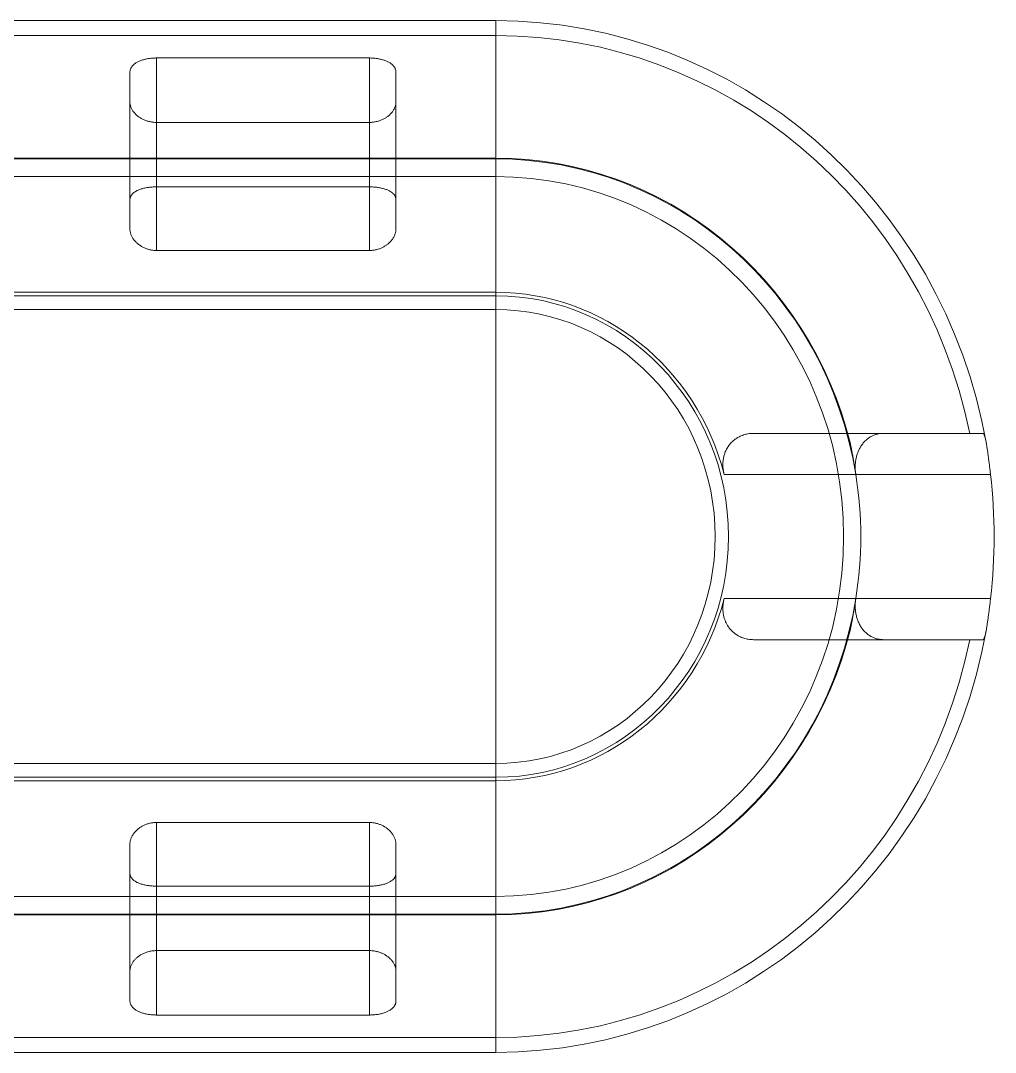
# Model space of a CAD drawing. Header units: millimetres. Extents: x 7939 to 8557, y 3805 to 4021.
# Drawn here: x 8400.4 to 8447.6, y 3971.4 to 4021.4 of the extents above; entities that cross this region are included whole.
import ezdxf

# ---------------------------------------------------------------- set-up
doc = ezdxf.new("R2010")
doc.units = ezdxf.units.MM
doc.layers.add('linea_gruesa', color=1, linetype='Continuous', lineweight=40)

msp = doc.modelspace()

# ---------------------------------------------------------------- linework, layer by layer
at = {"layer": 'linea_gruesa', "linetype": 'Continuous', "lineweight": 15, "extrusion": (-0.253745, -3.38569e-15, 0.967271)}
for p, q in [((8423.417, 4021.383, 103.727), (8307.345, 4021.383, 73.278)), ((8423.417, 4008.05, 103.727), (8423.417, 4021.383, 103.727)), ((8423.417, 4020.663, 103.727), (8307.345, 4020.663, 73.278)), ((8423.417, 4020.663, 103.727), (8423.417, 3972.104, 103.727)), ((8406.974, 4019.574, 99.413), (8417.291, 4019.574, 102.12)), ((8406.974, 4019.574, 99.413), (8406.974, 4013.328, 99.413)), ((8417.291, 4019.574, 102.12), (8417.291, 4013.328, 102.12)), ((8405.684, 4017.447, 99.075), (8405.684, 4018.893, 99.075)), ((8405.684, 4018.893, 99.075), (8405.684, 4012.713, 99.075)), ((8418.581, 4018.893, 102.458), (8418.581, 4017.447, 102.458)), ((8418.581, 4018.893, 102.458), (8418.581, 4012.713, 102.458)), ((8405.684, 4017.447, 99.075), (8405.684, 4011.294, 99.075)), ((8418.581, 4017.447, 102.458), (8418.581, 4011.294, 102.458)), ((8417.291, 4016.453, 102.12), (8406.974, 4016.453, 99.413)), ((8406.974, 4016.453, 99.413), (8406.974, 4010.244, 99.413)), ((8417.291, 4016.453, 102.12), (8417.291, 4010.244, 102.12)), ((8423.417, 4014.717, 103.727), (8353.774, 4014.717, 85.457)), ((8423.417, 4014.683, 103.727), (8353.774, 4014.683, 85.457)), ((8423.417, 4014.683, 103.727), (8423.417, 4014.717, 103.727)), ((8423.417, 4014.717, 103.727), (8423.417, 4008.22, 103.727)), ((8423.417, 4013.824, 103.727), (8307.345, 4013.824, 73.278)), ((8423.417, 4008.05, 103.727), (8423.417, 4013.824, 103.727)), ((8406.974, 4013.328, 99.413), (8417.291, 4013.328, 102.12)), ((8405.684, 4011.294, 99.075), (8405.684, 4012.713, 99.075)), ((8418.581, 4012.713, 102.458), (8418.581, 4011.294, 102.458)), ((8417.291, 4010.244, 102.12), (8406.974, 4010.244, 99.413)), ((8423.417, 4008.05, 103.727), (8307.345, 4008.05, 73.278)), ((8423.417, 4008.22, 103.727), (8353.774, 4008.22, 85.457)), ((8423.417, 4007.383, 103.727), (8307.345, 4007.383, 73.278)), ((8423.417, 4007.383, 103.727), (8423.417, 3985.383, 103.727)), ((8440.43, 4001.383, 108.19), (8435.921, 4001.383, 107.007)), ((8435.921, 4001.383, 107.007), (8442.218, 4001.383, 108.659)), ((8440.43, 4001.383, 108.19), (8447.045, 4001.383, 109.925)), ((8442.218, 4001.383, 108.659), (8446.399, 4001.383, 109.756)), ((8434.493, 3999.383, 106.633), (8440.876, 3999.383, 108.307)), ((8440.879, 3999.383, 108.308), (8447.408, 3999.383, 110.021)), ((8434.493, 3993.383, 106.633), (8440.876, 3993.383, 108.307)), ((8440.879, 3993.383, 108.308), (8447.408, 3993.383, 110.021)), ((8435.921, 3991.383, 107.007), (8440.43, 3991.383, 108.19)), ((8435.921, 3991.383, 107.007), (8442.218, 3991.383, 108.659)), ((8440.43, 3991.383, 108.19), (8447.045, 3991.383, 109.925)), ((8446.399, 3991.383, 109.756), (8442.218, 3991.383, 108.659)), ((8423.417, 3985.383, 103.727), (8307.345, 3985.383, 73.278)), ((8423.417, 3984.717, 103.727), (8307.345, 3984.717, 73.278)), ((8423.417, 3984.547, 103.727), (8380.857, 3984.547, 92.562)), ((8423.417, 3984.717, 103.727), (8423.417, 3971.384, 103.727)), ((8423.417, 3978.943, 103.727), (8423.417, 3984.717, 103.727)), ((8423.417, 3984.547, 103.727), (8423.417, 3978.05, 103.727)), ((8417.291, 3982.523, 102.12), (8406.974, 3982.523, 99.413)), ((8406.974, 3976.314, 99.413), (8406.974, 3982.523, 99.413)), ((8417.291, 3976.314, 102.12), (8417.291, 3982.523, 102.12)), ((8405.684, 3981.473, 99.075), (8405.684, 3980.054, 99.075)), ((8405.684, 3975.32, 99.075), (8405.684, 3981.473, 99.075)), ((8418.581, 3980.054, 102.458), (8418.581, 3981.473, 102.458)), ((8418.581, 3975.32, 102.458), (8418.581, 3981.473, 102.458)), ((8405.684, 3973.874, 99.075), (8405.684, 3980.054, 99.075)), ((8418.581, 3973.874, 102.458), (8418.581, 3980.054, 102.458)), ((8406.974, 3979.439, 99.413), (8417.291, 3979.439, 102.12)), ((8406.974, 3973.193, 99.413), (8406.974, 3979.439, 99.413)), ((8417.291, 3973.193, 102.12), (8417.291, 3979.439, 102.12)), ((8423.417, 3978.943, 103.727), (8307.345, 3978.943, 73.278)), ((8423.417, 3978.084, 103.727), (8380.857, 3978.084, 92.562)), ((8423.417, 3978.05, 103.727), (8380.857, 3978.05, 92.562)), ((8423.417, 3978.05, 103.727), (8423.417, 3978.084, 103.727)), ((8417.291, 3976.314, 102.12), (8406.974, 3976.314, 99.413)), ((8405.684, 3975.32, 99.075), (8405.684, 3973.874, 99.075)), ((8418.581, 3973.874, 102.458), (8418.581, 3975.32, 102.458)), ((8406.974, 3973.193, 99.413), (8417.291, 3973.193, 102.12)), ((8423.417, 3972.104, 103.727), (8307.345, 3972.104, 73.278)), ((8307.345, 3971.383, 73.278), (8423.417, 3971.383, 103.727))]:
    msp.add_line(p, q, dxfattribs=at)
for radius, start, end in [(25, 100.3474, 180), (24.279, 101.8844, 180), (18.333, 104.1788, 180), (18.3, 99.4354, 180), (17.44, 360, 180), (11.837, 104.6815, 180), (11.667, 360, 180), (11.667, 360, 180), (11, 360, 180), (18.297, 80.5631, 99.4369), (24.983, 83.1033, 96.8967), (11.837, 360, 75.3185), (18.3, 360, 80.5646), (25, 360, 79.6529), (18.333, 360, 75.8212), (24.279, 360, 78.1156)]:
    msp.add_arc((-3996.383, 8174.048, -2037.069), radius, start, end, dxfattribs=at)
at = {"layer": 'linea_gruesa', "linetype": 'Continuous', "lineweight": 15}
for points, knots in [([(8405.684, 4018.893, 99.075), (8405.685, 4018.911, 99.075), (8405.686, 4018.946, 99.076), (8405.697, 4018.999, 99.079), (8405.715, 4019.051, 99.083), (8405.739, 4019.102, 99.09), (8405.771, 4019.152, 99.098), (8405.81, 4019.2, 99.108), (8405.857, 4019.246, 99.12), (8405.91, 4019.291, 99.134), (8405.97, 4019.333, 99.15), (8406.035, 4019.371, 99.167), (8406.104, 4019.406, 99.185), (8406.177, 4019.437, 99.204), (8406.254, 4019.465, 99.225), (8406.336, 4019.491, 99.246), (8406.418, 4019.512, 99.268), (8406.501, 4019.53, 99.289), (8406.582, 4019.544, 99.311), (8406.666, 4019.556, 99.333), (8406.752, 4019.565, 99.355), (8406.832, 4019.57, 99.376), (8406.906, 4019.573, 99.396), (8406.951, 4019.573, 99.408), (8406.974, 4019.574, 99.413)], [0, 0, 0, 0, 0.050139, 0.100447, 0.150804, 0.201095, 0.251219, 0.301542, 0.352078, 0.402666, 0.453166, 0.50346, 0.549362, 0.595469, 0.641631, 0.687708, 0.733585, 0.774216, 0.81501, 0.855857, 0.896639, 0.937261, 0.968631, 1, 1, 1, 1]), ([(8417.291, 4019.574, 102.12), (8417.32, 4019.573, 102.128), (8417.377, 4019.573, 102.142), (8417.466, 4019.568, 102.166), (8417.559, 4019.56, 102.19), (8417.653, 4019.549, 102.215), (8417.746, 4019.533, 102.239), (8417.836, 4019.515, 102.263), (8417.923, 4019.492, 102.286), (8418.006, 4019.467, 102.308), (8418.085, 4019.438, 102.328), (8418.16, 4019.406, 102.348), (8418.231, 4019.371, 102.366), (8418.297, 4019.331, 102.384), (8418.356, 4019.29, 102.399), (8418.407, 4019.248, 102.413), (8418.449, 4019.205, 102.424), (8418.485, 4019.164, 102.433), (8418.514, 4019.121, 102.441), (8418.539, 4019.077, 102.447), (8418.558, 4019.032, 102.452), (8418.571, 4018.986, 102.456), (8418.579, 4018.94, 102.458), (8418.58, 4018.908, 102.458), (8418.581, 4018.893, 102.458)], [0, 0, 0, 0, 0.039668, 0.079338, 0.124959, 0.170738, 0.216523, 0.262155, 0.308744, 0.35548, 0.402229, 0.448833, 0.498675, 0.548664, 0.598669, 0.648529, 0.692404, 0.7364, 0.780445, 0.824456, 0.868345, 0.912216, 0.956126, 1, 1, 1, 1]), ([(8406.974, 4016.453, 99.413), (8406.946, 4016.453, 99.406), (8406.891, 4016.454, 99.392), (8406.808, 4016.461, 99.37), (8406.726, 4016.472, 99.348), (8406.644, 4016.487, 99.327), (8406.564, 4016.507, 99.306), (8406.487, 4016.53, 99.286), (8406.41, 4016.558, 99.266), (8406.334, 4016.59, 99.246), (8406.261, 4016.627, 99.226), (8406.191, 4016.667, 99.208), (8406.122, 4016.712, 99.19), (8406.054, 4016.763, 99.172), (8405.988, 4016.82, 99.155), (8405.929, 4016.878, 99.139), (8405.877, 4016.939, 99.126), (8405.832, 4017, 99.114), (8405.793, 4017.062, 99.104), (8405.76, 4017.124, 99.095), (8405.732, 4017.188, 99.088), (8405.711, 4017.252, 99.082), (8405.696, 4017.317, 99.078), (8405.686, 4017.382, 99.076), (8405.685, 4017.425, 99.075), (8405.684, 4017.447, 99.075)], [0, 0, 0, 0, 0.036433, 0.07293, 0.109368, 0.146856, 0.184458, 0.222073, 0.259581, 0.300586, 0.341696, 0.382825, 0.423854, 0.472584, 0.521436, 0.570308, 0.619064, 0.666305, 0.713665, 0.761073, 0.808449, 0.855703, 0.903789, 0.951914, 1, 1, 1, 1]), ([(8418.581, 4017.447, 102.458), (8418.58, 4017.425, 102.458), (8418.579, 4017.382, 102.458), (8418.569, 4017.317, 102.455), (8418.554, 4017.252, 102.451), (8418.532, 4017.187, 102.446), (8418.504, 4017.122, 102.438), (8418.471, 4017.059, 102.429), (8418.431, 4016.997, 102.419), (8418.386, 4016.937, 102.407), (8418.335, 4016.878, 102.394), (8418.278, 4016.821, 102.379), (8418.215, 4016.766, 102.362), (8418.15, 4016.717, 102.345), (8418.086, 4016.675, 102.329), (8418.024, 4016.638, 102.312), (8417.958, 4016.603, 102.295), (8417.888, 4016.572, 102.277), (8417.815, 4016.543, 102.257), (8417.739, 4016.518, 102.237), (8417.659, 4016.496, 102.217), (8417.577, 4016.479, 102.195), (8417.493, 4016.465, 102.173), (8417.417, 4016.457, 102.153), (8417.35, 4016.453, 102.135), (8417.311, 4016.453, 102.125), (8417.291, 4016.453, 102.12)], [0, 0, 0, 0, 0.0479619, 0.0960836, 0.1442834, 0.1924796, 0.2405925, 0.2885481, 0.3356379, 0.382934, 0.4303117, 0.4776562, 0.5248796, 0.571919, 0.6093696, 0.6469397, 0.684535, 0.7220724, 0.759493, 0.7972341, 0.835157, 0.8731254, 0.9110122, 0.9487213, 0.9743616, 1, 1, 1, 1]), ([(8405.684, 4012.713, 99.075), (8405.685, 4012.73, 99.075), (8405.686, 4012.762, 99.076), (8405.697, 4012.81, 99.078), (8405.713, 4012.857, 99.083), (8405.737, 4012.903, 99.089), (8405.768, 4012.948, 99.097), (8405.805, 4012.991, 99.107), (8405.85, 4013.032, 99.119), (8405.901, 4013.072, 99.132), (8405.959, 4013.109, 99.147), (8406.021, 4013.143, 99.164), (8406.088, 4013.174, 99.181), (8406.158, 4013.201, 99.199), (8406.233, 4013.226, 99.219), (8406.312, 4013.249, 99.24), (8406.392, 4013.269, 99.261), (8406.473, 4013.285, 99.282), (8406.554, 4013.298, 99.303), (8406.638, 4013.309, 99.325), (8406.723, 4013.318, 99.348), (8406.807, 4013.324, 99.37), (8406.891, 4013.327, 99.392), (8406.946, 4013.328, 99.406), (8406.974, 4013.328, 99.413)], [0, 0, 0, 0, 0.048858, 0.097879, 0.146948, 0.195953, 0.244797, 0.293817, 0.343038, 0.392313, 0.441505, 0.490501, 0.535709, 0.581106, 0.626559, 0.671936, 0.717125, 0.758099, 0.799232, 0.840416, 0.881541, 0.922508, 0.961254, 1, 1, 1, 1]), ([(8417.291, 4013.328, 102.12), (8417.318, 4013.328, 102.127), (8417.372, 4013.327, 102.141), (8417.458, 4013.324, 102.164), (8417.551, 4013.317, 102.188), (8417.648, 4013.307, 102.214), (8417.743, 4013.293, 102.239), (8417.836, 4013.276, 102.263), (8417.924, 4013.257, 102.286), (8418.009, 4013.233, 102.308), (8418.09, 4013.207, 102.329), (8418.166, 4013.178, 102.349), (8418.237, 4013.146, 102.368), (8418.304, 4013.11, 102.386), (8418.363, 4013.072, 102.401), (8418.413, 4013.034, 102.414), (8418.455, 4012.995, 102.425), (8418.489, 4012.957, 102.434), (8418.518, 4012.918, 102.442), (8418.542, 4012.878, 102.448), (8418.56, 4012.837, 102.453), (8418.572, 4012.796, 102.456), (8418.58, 4012.755, 102.458), (8418.58, 4012.727, 102.458), (8418.581, 4012.713, 102.458)], [0, 0, 0, 0, 0.037726, 0.07545, 0.122579, 0.16987, 0.217169, 0.264304, 0.312108, 0.360066, 0.408034, 0.455852, 0.506145, 0.556594, 0.607055, 0.657365, 0.700834, 0.744426, 0.788066, 0.831672, 0.875153, 0.916757, 0.958394, 1, 1, 1, 1]), ([(8406.974, 4010.244, 99.413), (8406.947, 4010.244, 99.406), (8406.892, 4010.245, 99.392), (8406.811, 4010.252, 99.371), (8406.731, 4010.264, 99.35), (8406.651, 4010.28, 99.329), (8406.574, 4010.3, 99.309), (8406.498, 4010.324, 99.289), (8406.422, 4010.353, 99.269), (8406.349, 4010.386, 99.25), (8406.279, 4010.422, 99.231), (8406.209, 4010.464, 99.213), (8406.139, 4010.511, 99.195), (8406.071, 4010.563, 99.177), (8406.009, 4010.619, 99.16), (8405.952, 4010.676, 99.145), (8405.9, 4010.736, 99.132), (8405.853, 4010.797, 99.12), (8405.812, 4010.86, 99.109), (8405.777, 4010.924, 99.1), (8405.747, 4010.988, 99.092), (8405.724, 4011.052, 99.085), (8405.706, 4011.114, 99.081), (8405.693, 4011.174, 99.078), (8405.685, 4011.234, 99.075), (8405.684, 4011.274, 99.075), (8405.684, 4011.294, 99.075)], [0, 0, 0, 0, 0.035227, 0.070455, 0.106287, 0.142231, 0.178188, 0.214038, 0.252355, 0.290771, 0.329204, 0.367546, 0.413062, 0.458723, 0.50446, 0.55017, 0.595728, 0.642009, 0.688399, 0.734834, 0.781239, 0.827532, 0.870622, 0.913767, 0.956911, 1, 1, 1, 1]), ([(8418.581, 4011.294, 102.458), (8418.58, 4011.272, 102.458), (8418.579, 4011.228, 102.458), (8418.57, 4011.162, 102.455), (8418.555, 4011.095, 102.451), (8418.533, 4011.028, 102.446), (8418.506, 4010.962, 102.439), (8418.473, 4010.896, 102.43), (8418.434, 4010.831, 102.42), (8418.389, 4010.767, 102.408), (8418.338, 4010.703, 102.395), (8418.28, 4010.642, 102.379), (8418.217, 4010.583, 102.363), (8418.153, 4010.531, 102.346), (8418.089, 4010.485, 102.329), (8418.027, 4010.446, 102.313), (8417.962, 4010.409, 102.296), (8417.893, 4010.375, 102.278), (8417.82, 4010.343, 102.259), (8417.742, 4010.315, 102.238), (8417.66, 4010.291, 102.217), (8417.575, 4010.271, 102.194), (8417.496, 4010.258, 102.174), (8417.423, 4010.249, 102.155), (8417.357, 4010.245, 102.137), (8417.313, 4010.244, 102.126), (8417.291, 4010.244, 102.12)], [0, 0, 0, 0, 0.047388, 0.094926, 0.142537, 0.190147, 0.237681, 0.285068, 0.332858, 0.380856, 0.428933, 0.476976, 0.524898, 0.572637, 0.609793, 0.64707, 0.684365, 0.7216, 0.758725, 0.797544, 0.836493, 0.875423, 0.914214, 0.942802, 0.971418, 1, 1, 1, 1]), ([(8435.921, 4001.383, 107.007), (8435.884, 4001.383, 106.998), (8435.81, 4001.381, 106.978), (8435.7, 4001.369, 106.949), (8435.59, 4001.35, 106.92), (8435.482, 4001.322, 106.892), (8435.376, 4001.287, 106.864), (8435.277, 4001.245, 106.838), (8435.187, 4001.2, 106.815), (8435.106, 4001.152, 106.793), (8435.026, 4001.097, 106.772), (8434.949, 4001.036, 106.752), (8434.874, 4000.969, 106.733), (8434.806, 4000.898, 106.715), (8434.745, 4000.824, 106.699), (8434.689, 4000.748, 106.684), (8434.637, 4000.665, 106.67), (8434.59, 4000.578, 106.658), (8434.55, 4000.491, 106.648), (8434.518, 4000.406, 106.639), (8434.492, 4000.323, 106.632), (8434.47, 4000.237, 106.626), (8434.452, 4000.148, 106.622), (8434.44, 4000.057, 106.619), (8434.432, 3999.963, 106.617), (8434.43, 3999.868, 106.616), (8434.432, 3999.771, 106.617), (8434.44, 3999.674, 106.619), (8434.453, 3999.576, 106.622), (8434.47, 3999.479, 106.627), (8434.485, 3999.415, 106.631), (8434.493, 3999.383, 106.633)], [0, 0, 0, 0, 0.046404, 0.092925, 0.139492, 0.186045, 0.232534, 0.278919, 0.316777, 0.354745, 0.392749, 0.43073, 0.468643, 0.506466, 0.539887, 0.573414, 0.606954, 0.640437, 0.673822, 0.700895, 0.728059, 0.755242, 0.782384, 0.809438, 0.836608, 0.863884, 0.891198, 0.918478, 0.945651, 0.972825, 1, 1, 1, 1]), ([(8440.61, 4000.874, 108.237), (8440.604, 4000.898, 108.236), (8440.592, 4000.947, 108.233), (8440.575, 4001.013, 108.228), (8440.558, 4001.076, 108.224), (8440.542, 4001.134, 108.219), (8440.525, 4001.186, 108.215), (8440.51, 4001.233, 108.211), (8440.496, 4001.273, 108.207), (8440.483, 4001.307, 108.204), (8440.47, 4001.335, 108.201), (8440.458, 4001.357, 108.197), (8440.447, 4001.373, 108.195), (8440.438, 4001.382, 108.192), (8440.432, 4001.383, 108.191), (8440.43, 4001.383, 108.19)], [0, 0, 0, 0, 0.076355, 0.152766, 0.229121, 0.307669, 0.38628, 0.464827, 0.541192, 0.617617, 0.693981, 0.772618, 0.851321, 0.929957, 1, 1, 1, 1]), ([(8440.876, 3999.383, 108.307), (8440.871, 3999.418, 108.306), (8440.861, 3999.486, 108.303), (8440.851, 3999.589, 108.301), (8440.846, 3999.692, 108.299), (8440.846, 3999.794, 108.299), (8440.85, 3999.895, 108.3), (8440.859, 3999.994, 108.303), (8440.872, 4000.091, 108.306), (8440.89, 4000.186, 108.311), (8440.912, 4000.278, 108.317), (8440.938, 4000.367, 108.323), (8440.968, 4000.452, 108.331), (8441.002, 4000.535, 108.34), (8441.039, 4000.614, 108.35), (8441.08, 4000.689, 108.36), (8441.126, 4000.765, 108.373), (8441.179, 4000.842, 108.387), (8441.239, 4000.918, 108.402), (8441.303, 4000.988, 108.419), (8441.369, 4001.052, 108.436), (8441.438, 4001.11, 108.454), (8441.507, 4001.162, 108.473), (8441.577, 4001.207, 108.491), (8441.648, 4001.246, 108.51), (8441.72, 4001.28, 108.528), (8441.794, 4001.31, 108.548), (8441.869, 4001.335, 108.568), (8441.946, 4001.355, 108.588), (8442.024, 4001.369, 108.608), (8442.095, 4001.378, 108.627), (8442.16, 4001.383, 108.644), (8442.198, 4001.383, 108.654), (8442.218, 4001.383, 108.659)], [0, 0, 0, 0, 0.029179, 0.058462, 0.087779, 0.117058, 0.146232, 0.175379, 0.204621, 0.233903, 0.263161, 0.292322, 0.321934, 0.351616, 0.381333, 0.411035, 0.440664, 0.477361, 0.514158, 0.551027, 0.587918, 0.624767, 0.661497, 0.696652, 0.731839, 0.76703, 0.802189, 0.838352, 0.874545, 0.910739, 0.946905, 0.973452, 1, 1, 1, 1]), ([(8446.399, 4001.383, 109.756), (8446.427, 4001.383, 109.763), (8446.484, 4001.383, 109.778), (8446.562, 4001.383, 109.799), (8446.636, 4001.383, 109.818), (8446.704, 4001.383, 109.836), (8446.768, 4001.383, 109.853), (8446.824, 4001.383, 109.867), (8446.873, 4001.383, 109.88), (8446.916, 4001.383, 109.891), (8446.954, 4001.383, 109.902), (8446.989, 4001.383, 109.911), (8447.019, 4001.383, 109.919), (8447.036, 4001.383, 109.923), (8447.045, 4001.383, 109.925)], [0, 0, 0, 0, 0.087976, 0.175962, 0.263938, 0.352253, 0.440578, 0.528894, 0.607289, 0.685691, 0.764086, 0.842722, 0.921364, 1, 1, 1, 1]), ([(8447.045, 4001.383, 109.925), (8447.048, 4001.383, 109.926), (8447.056, 4001.382, 109.928), (8447.067, 4001.372, 109.931), (8447.079, 4001.356, 109.934), (8447.092, 4001.333, 109.938), (8447.104, 4001.305, 109.941), (8447.116, 4001.27, 109.944), (8447.129, 4001.23, 109.947), (8447.142, 4001.183, 109.951), (8447.154, 4001.131, 109.954), (8447.167, 4001.073, 109.958), (8447.181, 4001.01, 109.961), (8447.194, 4000.941, 109.964), (8447.207, 4000.868, 109.968), (8447.22, 4000.79, 109.971), (8447.234, 4000.707, 109.975), (8447.247, 4000.62, 109.978), (8447.261, 4000.529, 109.982), (8447.275, 4000.434, 109.986), (8447.288, 4000.336, 109.989), (8447.302, 4000.235, 109.993), (8447.316, 4000.131, 109.996), (8447.33, 4000.025, 110), (8447.343, 3999.917, 110.004), (8447.357, 3999.809, 110.007), (8447.37, 3999.702, 110.011), (8447.383, 3999.596, 110.014), (8447.396, 3999.49, 110.017), (8447.404, 3999.419, 110.02), (8447.408, 3999.383, 110.021)], [0, 0, 0, 0, 0.035874, 0.071862, 0.107907, 0.143953, 0.179941, 0.215816, 0.251687, 0.287671, 0.323712, 0.359753, 0.395738, 0.431609, 0.467544, 0.503592, 0.539697, 0.575802, 0.611851, 0.647786, 0.683769, 0.719866, 0.756021, 0.792176, 0.828273, 0.864256, 0.898169, 0.932128, 0.966088, 1, 1, 1, 1]), ([(8440.879, 3999.383, 108.308), (8440.873, 3999.421, 108.306), (8440.861, 3999.496, 108.303), (8440.843, 3999.608, 108.298), (8440.824, 3999.72, 108.294), (8440.806, 3999.832, 108.289), (8440.787, 3999.944, 108.284), (8440.769, 4000.053, 108.279), (8440.751, 4000.159, 108.274), (8440.733, 4000.262, 108.27), (8440.715, 4000.362, 108.265), (8440.697, 4000.461, 108.26), (8440.679, 4000.556, 108.255), (8440.663, 4000.638, 108.251), (8440.648, 4000.707, 108.247), (8440.636, 4000.765, 108.244), (8440.623, 4000.821, 108.241), (8440.615, 4000.856, 108.238), (8440.61, 4000.874, 108.237)], [0, 0, 0, 0, 0.06678, 0.133613, 0.200393, 0.269114, 0.33789, 0.406609, 0.473391, 0.540223, 0.607005, 0.675728, 0.744508, 0.813231, 0.859783, 0.906335, 0.953167, 1, 1, 1, 1]), ([(8434.493, 3993.383, 106.633), (8434.486, 3993.353, 106.631), (8434.471, 3993.291, 106.627), (8434.454, 3993.197, 106.622), (8434.441, 3993.103, 106.619), (8434.433, 3993.009, 106.617), (8434.43, 3992.916, 106.616), (8434.431, 3992.823, 106.616), (8434.438, 3992.732, 106.618), (8434.449, 3992.643, 106.621), (8434.464, 3992.556, 106.625), (8434.484, 3992.473, 106.63), (8434.507, 3992.392, 106.636), (8434.535, 3992.316, 106.644), (8434.565, 3992.242, 106.652), (8434.599, 3992.172, 106.66), (8434.639, 3992.098, 106.671), (8434.686, 3992.023, 106.683), (8434.741, 3991.948, 106.698), (8434.799, 3991.877, 106.713), (8434.861, 3991.812, 106.729), (8434.925, 3991.752, 106.746), (8434.992, 3991.696, 106.764), (8435.062, 3991.644, 106.782), (8435.135, 3991.597, 106.801), (8435.21, 3991.555, 106.821), (8435.296, 3991.513, 106.843), (8435.393, 3991.474, 106.869), (8435.501, 3991.439, 106.897), (8435.608, 3991.413, 106.925), (8435.714, 3991.396, 106.953), (8435.817, 3991.385, 106.98), (8435.887, 3991.384, 106.998), (8435.921, 3991.383, 107.007)], [0, 0, 0, 0, 0.026227, 0.052546, 0.07889, 0.105195, 0.131411, 0.157662, 0.184004, 0.210384, 0.236738, 0.262999, 0.288745, 0.314553, 0.340392, 0.366218, 0.391981, 0.424932, 0.45797, 0.491075, 0.524203, 0.557298, 0.590286, 0.62467, 0.659085, 0.693505, 0.727894, 0.775028, 0.822194, 0.869333, 0.912881, 0.95645, 1, 1, 1, 1]), ([(8440.61, 3991.893, 108.237), (8440.616, 3991.918, 108.239), (8440.629, 3991.969, 108.242), (8440.647, 3992.051, 108.247), (8440.665, 3992.138, 108.252), (8440.683, 3992.229, 108.256), (8440.701, 3992.326, 108.261), (8440.719, 3992.425, 108.266), (8440.737, 3992.526, 108.271), (8440.755, 3992.629, 108.275), (8440.773, 3992.735, 108.28), (8440.791, 3992.845, 108.285), (8440.81, 3992.957, 108.29), (8440.826, 3993.058, 108.294), (8440.841, 3993.148, 108.298), (8440.853, 3993.226, 108.301), (8440.866, 3993.305, 108.304), (8440.875, 3993.357, 108.307), (8440.879, 3993.383, 108.308)], [0, 0, 0, 0, 0.066779, 0.13361, 0.200389, 0.269107, 0.337883, 0.406602, 0.473381, 0.540212, 0.606992, 0.675712, 0.744489, 0.813209, 0.859767, 0.906324, 0.953162, 1, 1, 1, 1]), ([(8442.218, 3991.383, 108.659), (8442.183, 3991.384, 108.65), (8442.115, 3991.386, 108.632), (8442.013, 3991.399, 108.605), (8441.92, 3991.418, 108.581), (8441.835, 3991.443, 108.559), (8441.759, 3991.47, 108.539), (8441.684, 3991.503, 108.519), (8441.61, 3991.541, 108.5), (8441.535, 3991.586, 108.48), (8441.461, 3991.638, 108.461), (8441.39, 3991.696, 108.442), (8441.32, 3991.761, 108.424), (8441.254, 3991.832, 108.406), (8441.192, 3991.907, 108.39), (8441.136, 3991.987, 108.375), (8441.084, 3992.071, 108.362), (8441.036, 3992.16, 108.349), (8440.992, 3992.255, 108.337), (8440.955, 3992.35, 108.328), (8440.925, 3992.444, 108.32), (8440.9, 3992.537, 108.313), (8440.88, 3992.632, 108.308), (8440.864, 3992.73, 108.304), (8440.853, 3992.833, 108.301), (8440.846, 3992.939, 108.299), (8440.846, 3993.049, 108.299), (8440.85, 3993.161, 108.3), (8440.86, 3993.273, 108.303), (8440.87, 3993.347, 108.306), (8440.876, 3993.383, 108.307)], [0, 0, 0, 0, 0.04714, 0.09431, 0.141447, 0.17771, 0.214004, 0.250295, 0.286553, 0.324588, 0.362739, 0.400931, 0.439103, 0.477206, 0.515209, 0.550578, 0.586063, 0.621567, 0.657014, 0.692351, 0.722167, 0.752084, 0.782027, 0.811926, 0.841726, 0.87329, 0.904986, 0.93673, 0.968432, 1, 1, 1, 1]), ([(8447.408, 3993.383, 110.021), (8447.404, 3993.346, 110.019), (8447.395, 3993.27, 110.017), (8447.381, 3993.157, 110.014), (8447.368, 3993.045, 110.01), (8447.354, 3992.934, 110.006), (8447.34, 3992.824, 110.003), (8447.326, 3992.716, 109.999), (8447.313, 3992.611, 109.996), (8447.299, 3992.507, 109.992), (8447.285, 3992.407, 109.988), (8447.271, 3992.309, 109.985), (8447.258, 3992.215, 109.981), (8447.244, 3992.125, 109.978), (8447.23, 3992.039, 109.974), (8447.217, 3991.958, 109.971), (8447.204, 3991.88, 109.967), (8447.19, 3991.808, 109.964), (8447.177, 3991.74, 109.96), (8447.164, 3991.678, 109.957), (8447.151, 3991.622, 109.953), (8447.138, 3991.571, 109.95), (8447.125, 3991.526, 109.946), (8447.113, 3991.487, 109.943), (8447.1, 3991.453, 109.94), (8447.088, 3991.427, 109.937), (8447.077, 3991.407, 109.934), (8447.066, 3991.394, 109.931), (8447.055, 3991.385, 109.928), (8447.048, 3991.384, 109.926), (8447.045, 3991.383, 109.925)], [0, 0, 0, 0, 0.035997, 0.072108, 0.108276, 0.144445, 0.180556, 0.216553, 0.25255, 0.28866, 0.324827, 0.360995, 0.397105, 0.433101, 0.469106, 0.505224, 0.5414, 0.577577, 0.613695, 0.649699, 0.68567, 0.721755, 0.757898, 0.794041, 0.830126, 0.866097, 0.899549, 0.933048, 0.966547, 1, 1, 1, 1]), ([(8440.43, 3991.383, 108.19), (8440.432, 3991.384, 108.191), (8440.438, 3991.385, 108.192), (8440.448, 3991.395, 108.195), (8440.458, 3991.41, 108.197), (8440.47, 3991.432, 108.201), (8440.483, 3991.46, 108.204), (8440.496, 3991.494, 108.207), (8440.51, 3991.534, 108.211), (8440.525, 3991.579, 108.215), (8440.541, 3991.63, 108.219), (8440.557, 3991.687, 108.223), (8440.574, 3991.749, 108.228), (8440.592, 3991.817, 108.232), (8440.604, 3991.867, 108.236), (8440.61, 3991.893, 108.237)], [0, 0, 0, 0, 0.075549, 0.151157, 0.226707, 0.304476, 0.382308, 0.460077, 0.535616, 0.611212, 0.686751, 0.764432, 0.842176, 0.919858, 1, 1, 1, 1]), ([(8447.045, 3991.383, 109.925), (8447.036, 3991.383, 109.923), (8447.019, 3991.383, 109.919), (8446.989, 3991.383, 109.911), (8446.957, 3991.383, 109.902), (8446.925, 3991.383, 109.894), (8446.893, 3991.383, 109.886), (8446.859, 3991.383, 109.877), (8446.819, 3991.383, 109.866), (8446.771, 3991.383, 109.854), (8446.714, 3991.383, 109.839), (8446.655, 3991.383, 109.823), (8446.594, 3991.383, 109.807), (8446.533, 3991.383, 109.791), (8446.468, 3991.383, 109.774), (8446.422, 3991.383, 109.762), (8446.399, 3991.383, 109.756)], [0, 0, 0, 0, 0.079036, 0.158079, 0.237115, 0.29651, 0.355904, 0.415068, 0.474232, 0.554262, 0.634298, 0.714327, 0.785706, 0.857083, 0.928541, 1, 1, 1, 1]), ([(8406.974, 3982.523, 99.413), (8406.945, 3982.523, 99.406), (8406.889, 3982.522, 99.391), (8406.805, 3982.514, 99.369), (8406.722, 3982.502, 99.347), (8406.641, 3982.485, 99.326), (8406.563, 3982.464, 99.306), (8406.487, 3982.439, 99.286), (8406.414, 3982.411, 99.267), (8406.342, 3982.378, 99.248), (8406.27, 3982.34, 99.229), (8406.199, 3982.297, 99.21), (8406.133, 3982.252, 99.193), (8406.072, 3982.204, 99.177), (8406.01, 3982.149, 99.161), (8405.949, 3982.088, 99.145), (8405.891, 3982.02, 99.129), (8405.84, 3981.95, 99.116), (8405.796, 3981.879, 99.104), (8405.76, 3981.809, 99.095), (8405.732, 3981.74, 99.088), (8405.711, 3981.673, 99.082), (8405.695, 3981.606, 99.078), (8405.686, 3981.539, 99.076), (8405.685, 3981.495, 99.075), (8405.684, 3981.473, 99.075)], [0, 0, 0, 0, 0.03671, 0.073556, 0.11041, 0.147134, 0.183561, 0.220089, 0.256632, 0.293082, 0.334294, 0.375636, 0.41705, 0.458441, 0.499693, 0.551794, 0.604066, 0.656416, 0.708728, 0.760863, 0.808615, 0.85648, 0.904384, 0.952248, 1, 1, 1, 1]), ([(8418.581, 3981.473, 102.458), (8418.58, 3981.496, 102.458), (8418.579, 3981.543, 102.458), (8418.568, 3981.614, 102.455), (8418.551, 3981.683, 102.451), (8418.529, 3981.751, 102.445), (8418.501, 3981.817, 102.437), (8418.467, 3981.882, 102.428), (8418.427, 3981.947, 102.418), (8418.381, 3982.01, 102.406), (8418.331, 3982.071, 102.393), (8418.277, 3982.128, 102.379), (8418.219, 3982.181, 102.364), (8418.157, 3982.233, 102.347), (8418.089, 3982.282, 102.329), (8418.021, 3982.325, 102.312), (8417.955, 3982.361, 102.294), (8417.891, 3982.393, 102.277), (8417.824, 3982.421, 102.26), (8417.755, 3982.447, 102.242), (8417.683, 3982.469, 102.223), (8417.608, 3982.488, 102.203), (8417.532, 3982.503, 102.183), (8417.453, 3982.514, 102.163), (8417.374, 3982.521, 102.142), (8417.32, 3982.523, 102.128), (8417.292, 3982.523, 102.12), (8417.291, 3982.523, 102.12)], [0, 0, 0, 0, 0.05059, 0.101226, 0.151817, 0.199003, 0.24635, 0.293769, 0.341174, 0.388488, 0.435651, 0.479173, 0.522835, 0.566522, 0.610139, 0.653621, 0.687927, 0.722346, 0.756787, 0.791173, 0.825451, 0.860008, 0.894725, 0.929489, 0.964183, 0.998719, 1, 1, 1, 1]), ([(8405.684, 3980.054, 99.075), (8405.685, 3980.037, 99.075), (8405.686, 3980.005, 99.076), (8405.697, 3979.957, 99.078), (8405.713, 3979.91, 99.083), (8405.737, 3979.864, 99.089), (8405.768, 3979.819, 99.097), (8405.805, 3979.776, 99.107), (8405.85, 3979.735, 99.119), (8405.901, 3979.695, 99.132), (8405.959, 3979.658, 99.147), (8406.021, 3979.624, 99.164), (8406.088, 3979.593, 99.181), (8406.158, 3979.566, 99.199), (8406.233, 3979.541, 99.219), (8406.312, 3979.518, 99.24), (8406.392, 3979.498, 99.261), (8406.473, 3979.482, 99.282), (8406.554, 3979.469, 99.303), (8406.638, 3979.458, 99.325), (8406.723, 3979.449, 99.348), (8406.807, 3979.443, 99.37), (8406.891, 3979.44, 99.392), (8406.946, 3979.439, 99.406), (8406.974, 3979.439, 99.413)], [0, 0, 0, 0, 0.048858, 0.097879, 0.146948, 0.195953, 0.244797, 0.293817, 0.343038, 0.392313, 0.441505, 0.490501, 0.535709, 0.581106, 0.626559, 0.671936, 0.717125, 0.758099, 0.799232, 0.840416, 0.881541, 0.922508, 0.961254, 1, 1, 1, 1]), ([(8417.291, 3979.439, 102.12), (8417.318, 3979.439, 102.127), (8417.373, 3979.44, 102.141), (8417.454, 3979.443, 102.163), (8417.541, 3979.449, 102.186), (8417.633, 3979.458, 102.21), (8417.728, 3979.471, 102.235), (8417.82, 3979.487, 102.259), (8417.91, 3979.507, 102.282), (8417.995, 3979.529, 102.305), (8418.077, 3979.555, 102.326), (8418.153, 3979.584, 102.346), (8418.226, 3979.615, 102.365), (8418.293, 3979.65, 102.383), (8418.354, 3979.689, 102.399), (8418.409, 3979.729, 102.413), (8418.454, 3979.77, 102.425), (8418.49, 3979.811, 102.435), (8418.519, 3979.851, 102.442), (8418.543, 3979.892, 102.448), (8418.561, 3979.934, 102.453), (8418.573, 3979.975, 102.456), (8418.58, 3980.015, 102.458), (8418.581, 3980.041, 102.458), (8418.581, 3980.054, 102.458)], [0, 0, 0, 0, 0.0383297, 0.0767068, 0.1150365, 0.1621454, 0.209418, 0.2566928, 0.3038123, 0.3519906, 0.400327, 0.4486711, 0.4968655, 0.5478885, 0.5990681, 0.6502597, 0.7012991, 0.7455687, 0.789962, 0.8344063, 0.8788141, 0.9230942, 0.9615472, 1, 1, 1, 1]), ([(8406.974, 3976.314, 99.413), (8406.968, 3976.314, 99.412), (8406.934, 3976.314, 99.403), (8406.871, 3976.311, 99.386), (8406.784, 3976.303, 99.364), (8406.699, 3976.29, 99.341), (8406.616, 3976.273, 99.319), (8406.535, 3976.252, 99.298), (8406.457, 3976.226, 99.278), (8406.383, 3976.198, 99.258), (8406.308, 3976.164, 99.239), (8406.235, 3976.126, 99.22), (8406.164, 3976.083, 99.201), (8406.097, 3976.037, 99.183), (8406.036, 3975.989, 99.167), (8405.98, 3975.94, 99.153), (8405.93, 3975.889, 99.14), (8405.885, 3975.837, 99.128), (8405.844, 3975.784, 99.117), (8405.805, 3975.726, 99.107), (8405.77, 3975.664, 99.098), (8405.739, 3975.597, 99.09), (8405.715, 3975.529, 99.083), (8405.698, 3975.461, 99.079), (8405.686, 3975.391, 99.076), (8405.685, 3975.344, 99.075), (8405.684, 3975.32, 99.075)], [0, 0, 0, 0, 0.006837, 0.045145, 0.083592, 0.122049, 0.160369, 0.19849, 0.23672, 0.274965, 0.313107, 0.356341, 0.399684, 0.443045, 0.486304, 0.527963, 0.569719, 0.611518, 0.653295, 0.694971, 0.745057, 0.795279, 0.845552, 0.895783, 0.945877, 1, 1, 1, 1]), ([(8418.581, 3975.32, 102.458), (8418.58, 3975.344, 102.458), (8418.579, 3975.393, 102.458), (8418.567, 3975.465, 102.455), (8418.548, 3975.535, 102.45), (8418.524, 3975.602, 102.443), (8418.494, 3975.665, 102.436), (8418.459, 3975.727, 102.426), (8418.418, 3975.788, 102.416), (8418.371, 3975.848, 102.403), (8418.32, 3975.904, 102.39), (8418.266, 3975.957, 102.376), (8418.208, 3976.006, 102.36), (8418.145, 3976.053, 102.344), (8418.077, 3976.098, 102.326), (8418.01, 3976.137, 102.309), (8417.943, 3976.17, 102.291), (8417.878, 3976.199, 102.274), (8417.81, 3976.226, 102.256), (8417.739, 3976.249, 102.238), (8417.667, 3976.269, 102.219), (8417.594, 3976.285, 102.199), (8417.52, 3976.298, 102.18), (8417.444, 3976.307, 102.16), (8417.368, 3976.313, 102.14), (8417.317, 3976.314, 102.127), (8417.291, 3976.314, 102.12)], [0, 0, 0, 0, 0.053735, 0.107525, 0.16126, 0.208257, 0.255425, 0.302665, 0.34989, 0.397018, 0.443991, 0.486689, 0.529526, 0.57239, 0.615187, 0.657849, 0.692563, 0.727393, 0.76225, 0.797051, 0.831738, 0.865306, 0.899011, 0.932758, 0.966446, 1, 1, 1, 1]), ([(8405.684, 3973.874, 99.075), (8405.685, 3973.856, 99.075), (8405.686, 3973.821, 99.076), (8405.697, 3973.768, 99.079), (8405.715, 3973.716, 99.083), (8405.739, 3973.665, 99.09), (8405.771, 3973.615, 99.098), (8405.81, 3973.567, 99.108), (8405.857, 3973.521, 99.12), (8405.91, 3973.476, 99.134), (8405.97, 3973.434, 99.15), (8406.035, 3973.396, 99.167), (8406.104, 3973.361, 99.185), (8406.177, 3973.33, 99.204), (8406.254, 3973.302, 99.225), (8406.336, 3973.276, 99.246), (8406.418, 3973.255, 99.268), (8406.501, 3973.237, 99.289), (8406.582, 3973.223, 99.311), (8406.666, 3973.211, 99.333), (8406.752, 3973.202, 99.355), (8406.832, 3973.197, 99.376), (8406.906, 3973.194, 99.396), (8406.951, 3973.194, 99.408), (8406.974, 3973.193, 99.413)], [0, 0, 0, 0, 0.050139, 0.100447, 0.150804, 0.201095, 0.251219, 0.301542, 0.352078, 0.402666, 0.453166, 0.50346, 0.549362, 0.595469, 0.641631, 0.687708, 0.733585, 0.774216, 0.81501, 0.855857, 0.896639, 0.937261, 0.968631, 1, 1, 1, 1]), ([(8417.291, 3973.193, 102.12), (8417.321, 3973.194, 102.128), (8417.381, 3973.194, 102.143), (8417.469, 3973.199, 102.167), (8417.56, 3973.207, 102.191), (8417.652, 3973.218, 102.215), (8417.745, 3973.233, 102.239), (8417.834, 3973.252, 102.262), (8417.921, 3973.274, 102.285), (8418.004, 3973.299, 102.307), (8418.084, 3973.328, 102.328), (8418.158, 3973.36, 102.348), (8418.229, 3973.395, 102.366), (8418.295, 3973.434, 102.383), (8418.356, 3973.477, 102.399), (8418.41, 3973.522, 102.414), (8418.455, 3973.567, 102.425), (8418.491, 3973.612, 102.435), (8418.521, 3973.656, 102.443), (8418.544, 3973.702, 102.449), (8418.562, 3973.748, 102.453), (8418.573, 3973.793, 102.456), (8418.58, 3973.835, 102.458), (8418.581, 3973.861, 102.458), (8418.581, 3973.874, 102.458)], [0, 0, 0, 0, 0.041451, 0.082962, 0.124413, 0.170037, 0.215812, 0.261597, 0.307231, 0.354424, 0.401763, 0.449116, 0.496325, 0.547261, 0.598346, 0.649446, 0.700401, 0.745401, 0.790527, 0.835703, 0.880842, 0.925855, 0.962927, 1, 1, 1, 1])]:
    msp.add_open_spline(points, degree=3, knots=knots, dxfattribs=at)

doc.saveas('drawing.dxf')
